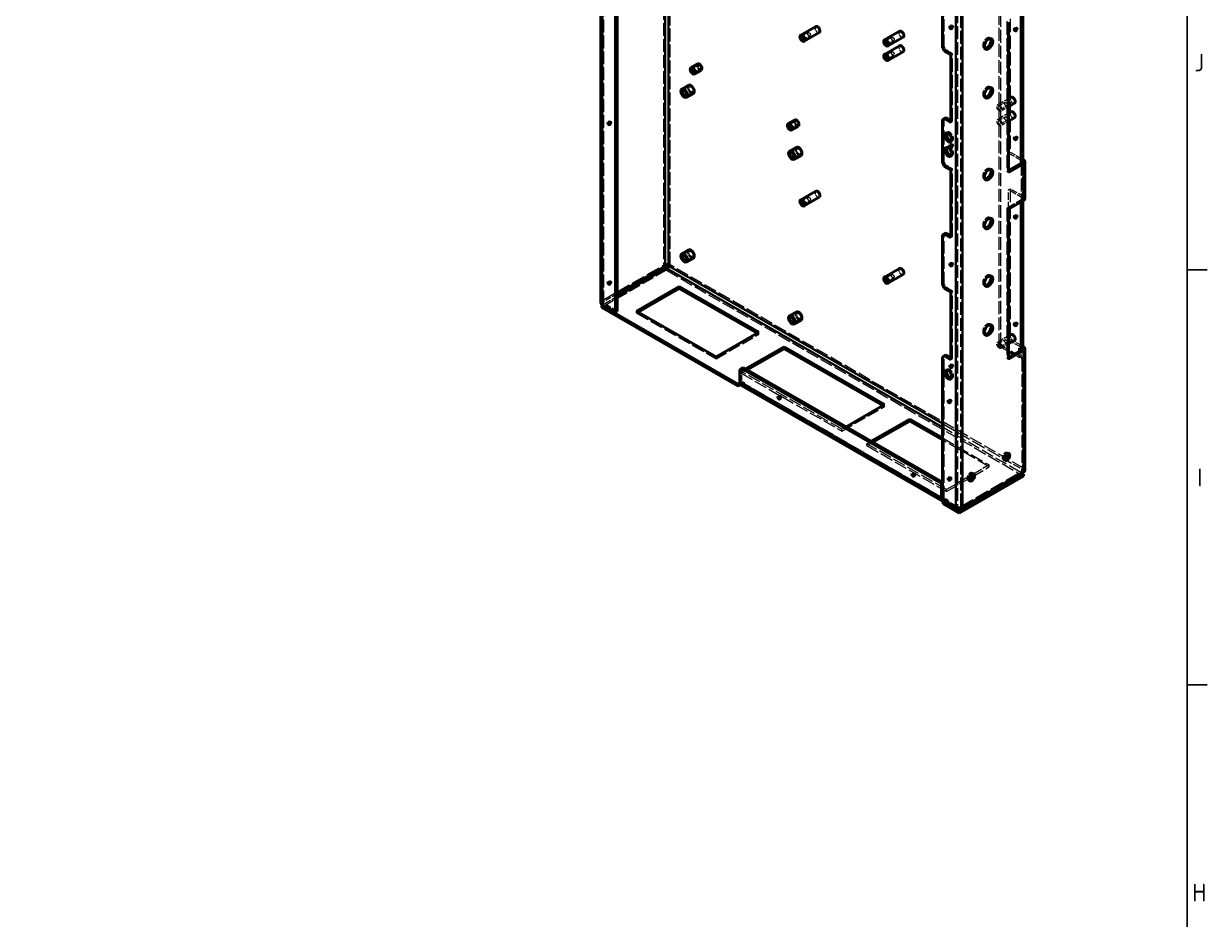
# Model space of a CAD drawing. Header units: millimetres. Extents: x 0 to 2378, y 0 to 1682.
# Drawn here: x 1945.2 to 2344.8, y 1042.2 to 1344.7 of the extents above; entities that cross this region are included whole.
import ezdxf

# ---------------------------------------------------------------- set-up
doc = ezdxf.new("R2010")
doc.units = ezdxf.units.MM
doc.header["$LTSCALE"] = 2
doc.linetypes.add('DASHED', pattern=[0.2067, 0.1654, -0.0413])
doc.layers.get('0').update_dxf_attribs({"color": 3, "lineweight": 25})
for name, color, linetype, lineweight in [('가려진 것(ISO)', 2, 'DASHED', 18), ('가려진 좁은 것(ISO)', 2, 'DASHED', 18), ('가시적인 것(ISO)', 3, 'Continuous', 40), ('가시적인 좁은 것(ISO)', 3, 'Continuous', 35), ('경계(ISO)', 7, 'Continuous', 25)]:
    doc.layers.add(name, color=color, linetype=linetype, lineweight=lineweight)
doc.styles.add('문자 텍스트_M2B', font='isocp.shx')

# ---------------------------------------------------------------- blocks, each defined once
blk = doc.blocks.new('경계 Default Border')
at = {"layer": '경계(ISO)'}
for p, q in [((1169, 630.75), (1172.4, 630.75)), ((1169, 560.67), (1172.4, 560.67))]:
    blk.add_line(p, q, dxfattribs=at)
at = {"layer": '경계(ISO)', "flags": 128}
blk.add_lwpolyline([(20, 20), (20, 821), (1169, 821), (1169, 20), (20, 20)], dxfattribs=at)
at = {"layer": '경계(ISO)', "color": 2, "char_height": 3, "attachment_point": 7, "style": '문자 텍스트_M2B'}
for s, insert in [('J', (1170.23, 664.26)), ('I', (1170.71, 594.21)), ('H', (1169.88, 524.12))]:
    blk.add_mtext(s, dxfattribs=dict(at, insert=insert))

msp = doc.modelspace()

# ---------------------------------------------------------------- linework, layer by layer
at = {"layer": '가려진 것(ISO)', "ltscale": 13.041357}
msp.add_line((2140.8275, 1250.5187), (2140.8275, 1537.0153), dxfattribs=at)
at = {"layer": '가려진 것(ISO)', "ltscale": 13.010574}
msp.add_line((2275.1292, 1236.0342), (2275.1292, 1482.2793), dxfattribs=at)
at = {"layer": '가려진 것(ISO)', "ltscale": 13.13595}
msp.add_line((2274.5636, 1235.7084), (2274.5636, 1475.4473), dxfattribs=at)
at = {"layer": '가려진 것(ISO)', "ltscale": 12.578616}
for p, q in [((2255.8959, 1336.8102), (2255.8959, 1353.8152)), ((2255.8959, 1256.6906), (2255.8959, 1273.6956))]:
    msp.add_line(p, q, dxfattribs=at)
at = {"layer": '가려진 것(ISO)', "ltscale": 13.634165}
for p, q in [((2278.2405, 1351.9668), (2278.2405, 1301.2788)), ((2277.1091, 1345.4516), (2277.1091, 1294.7637)), ((2278.2405, 1288.8521), (2278.2405, 1238.1642)), ((2277.1091, 1282.337), (2277.1091, 1231.6491))]:
    msp.add_line(p, q, dxfattribs=at)
at = {"layer": '가려진 것(ISO)', "ltscale": 0.761779}
for p, q in [((2258.4789, 1344.1101), (2257.9133, 1343.7844)), ((2258.9698, 1343.2578), (2258.4041, 1342.932)), ((2279.6921, 1343.0817), (2280.2578, 1343.4075)), ((2271.3614, 1339.8664), (2271.9271, 1339.5407)), ((2280.183, 1342.2294), (2280.7487, 1342.5551)), ((2255.3302, 1336.4845), (2255.8959, 1336.8102)), ((2256.4616, 1335.8304), (2255.8959, 1335.5047)), ((2269.3653, 1336.4001), (2269.931, 1336.0744)), ((2258.1587, 1334.2017), (2258.7244, 1334.5274)), ((2271.3614, 1323.352), (2271.9271, 1323.0262)), ((2269.3653, 1319.8857), (2269.931, 1319.5599)), ((2143.0791, 1311.723), (2142.5134, 1311.3973)), ((2143.57, 1310.8707), (2143.0043, 1310.5449)), ((2255.8959, 1312.6108), (2255.3302, 1312.2851)), ((2258.1587, 1311.9619), (2258.7244, 1311.6361)), ((2258.1587, 1311.3103), (2258.7244, 1311.6361)), ((2257.0275, 1308.0386), (2256.4618, 1307.7128)), ((2257.0275, 1303.1333), (2256.4618, 1302.8076)), ((2258.4789, 1304.0503), (2257.9133, 1303.7246)), ((2258.7242, 1305.0922), (2258.1585, 1304.7665)), ((2258.9698, 1303.1979), (2258.4041, 1302.8722)), ((2279.6921, 1306.2921), (2280.2578, 1306.6179)), ((2280.183, 1305.4397), (2280.7487, 1305.7655)), ((2258.7242, 1300.1869), (2258.1585, 1299.8612)), ((2277.6748, 1300.9531), (2278.2405, 1301.2788)), ((2255.3302, 1297.5692), (2255.8959, 1297.895)), ((2256.4616, 1296.9152), (2255.8959, 1296.5894)), ((2258.1587, 1295.2864), (2258.7244, 1295.6122)), ((2271.3614, 1295.7189), (2271.9271, 1295.3931)), ((2277.1091, 1294.7637), (2277.6748, 1295.0895)), ((2269.3653, 1292.2526), (2269.931, 1291.9268)), ((2277.1091, 1294.7637), (2277.6748, 1294.4379)), ((2277.6748, 1288.5264), (2278.2405, 1288.8521)), ((2271.3614, 1279.2044), (2271.9271, 1278.8787)), ((2277.6748, 1282.0112), (2277.1091, 1282.337)), ((2279.6921, 1279.8036), (2280.2578, 1280.1293)), ((2280.183, 1278.9512), (2280.7487, 1279.277)), ((2269.3653, 1275.7381), (2269.931, 1275.4124)), ((2255.8959, 1273.6956), (2255.3302, 1273.3698)), ((2258.1587, 1273.0466), (2258.7244, 1272.7209)), ((2258.1587, 1272.3951), (2258.7244, 1272.7209)), ((2161.7093, 1262.9262), (2161.1436, 1263.2519)), ((2161.7093, 1262.7346), (2161.1436, 1263.0603)), ((2162.8407, 1262.9262), (2163.4064, 1263.2519)), ((2258.4789, 1263.9905), (2257.9133, 1263.6648)), ((2258.9698, 1263.1381), (2258.4041, 1262.8124)), ((2162.1093, 1262.0418), (2162.1093, 1261.3877)), ((2162.275, 1261.9464), (2162.275, 1261.2923)), ((2271.3614, 1259.7468), (2271.9271, 1259.4211)), ((2143.0791, 1257.7649), (2142.5134, 1257.4392)), ((2143.57, 1256.9125), (2143.0043, 1256.5868)), ((2255.3302, 1256.3649), (2255.8959, 1256.6906)), ((2256.4616, 1255.7108), (2255.8959, 1255.3851)), ((2269.3653, 1256.2805), (2269.931, 1255.9547)), ((2258.1587, 1254.082), (2258.7244, 1254.4078)), ((2152.0927, 1246.959), (2152.0927, 1247.6131)), ((2271.3614, 1243.2324), (2271.9271, 1242.9066)), ((2279.6921, 1243.5045), (2280.2578, 1243.8303)), ((2280.183, 1242.6521), (2280.7487, 1242.9779)), ((2193.3877, 1239.7924), (2193.3877, 1240.4464)), ((2269.3653, 1239.766), (2269.931, 1239.4403)), ((2275.1292, 1236.0342), (2274.5636, 1235.7084)), ((2277.6748, 1237.8384), (2278.2405, 1238.1642)), ((2281.3518, 1235.0695), (2281.9175, 1235.3953)), ((2281.9175, 1235.3953), (2282.4832, 1235.0695)), ((2178.9627, 1231.4856), (2178.9627, 1232.1396)), ((2255.8959, 1232.4912), (2255.3302, 1232.1655)), ((2258.1587, 1231.8422), (2258.7244, 1231.5165)), ((2258.1587, 1231.1907), (2258.7244, 1231.5165)), ((2277.6748, 1231.9748), (2277.1091, 1231.6491)), ((2277.1091, 1231.6491), (2277.6748, 1231.3233)), ((2281.9175, 1232.1251), (2281.3518, 1231.7993)), ((2282.766, 1231.6364), (2282.2003, 1231.9622)), ((2282.2003, 1231.3107), (2282.766, 1231.6364)), ((2187.5652, 1228.1833), (2186.9995, 1227.8575)), ((2187.448, 1226.5992), (2187.448, 1227.2533)), ((2257.0275, 1227.919), (2256.4618, 1227.5932)), ((2258.4789, 1229.6535), (2257.9133, 1229.3278)), ((2258.9698, 1228.8012), (2258.4041, 1228.4754)), ((2187.848, 1223.7654), (2187.848, 1223.1113)), ((2187.848, 1223.7654), (2188.4137, 1223.4396)), ((2188.4137, 1222.7856), (2187.848, 1223.1113)), ((2188.4137, 1223.4396), (2188.4137, 1222.7856)), ((2258.7242, 1224.9726), (2258.1585, 1224.6468)), ((2200.4962, 1219.0595), (2199.9305, 1218.7338)), ((2200.987, 1218.2072), (2200.4213, 1217.8814)), ((2235.8141, 1215.3606), (2235.8141, 1216.0147)), ((2257.9133, 1217.7978), (2257.3476, 1217.4721)), ((2258.4041, 1216.9455), (2257.8384, 1216.6197)), ((2221.3891, 1207.0539), (2221.3891, 1207.7079)), ((2229.8744, 1202.1675), (2229.8744, 1202.8215)), ((2277.2421, 1199.8346), (2277.8078, 1199.5089)), ((2271.1694, 1195.0009), (2271.1694, 1195.6549)), ((2275.8448, 1197.4082), (2276.4105, 1197.0824)), ((2245.751, 1192.999), (2245.1853, 1192.6733)), ((2246.2419, 1192.1466), (2245.6762, 1191.8209)), ((2257.9133, 1191.6363), (2257.3476, 1191.3106)), ((2265.3627, 1192.9937), (2265.9284, 1192.668)), ((2281.6346, 1193.2117), (2281.6346, 1192.5577)), ((2282.2003, 1194.1915), (2282.766, 1194.5173)), ((2256.7445, 1186.6941), (2256.7445, 1187.3481)), ((2258.4041, 1190.784), (2257.8384, 1190.4582)), ((2263.9654, 1190.5673), (2264.5311, 1190.2416)), ((2255.8959, 1184.2559), (2255.3302, 1183.9302)), ((2256.4616, 1184.2534), (2256.4616, 1183.5994)), ((2256.4616, 1184.2534), (2257.0273, 1183.9277)), ((2257.0273, 1183.2736), (2256.4616, 1183.5994)), ((2257.0273, 1183.9277), (2257.0273, 1183.2736))]:
    msp.add_line(p, q, dxfattribs=at)
at = {"layer": '가려진 것(ISO)', "ltscale": 3.047415}
for p, q in [((2210.0347, 1341.6007), (2207.7719, 1340.2977)), ((2210.6818, 1340.4769), (2208.4191, 1339.1739)), ((2238.319, 1340.0287), (2236.0562, 1338.7257)), ((2238.9661, 1338.9049), (2236.7034, 1337.6019)), ((2238.319, 1335.1234), (2236.0562, 1333.8204)), ((2258.7244, 1334.5274), (2256.4616, 1335.8304)), ((2238.9661, 1333.9996), (2236.7034, 1332.6966)), ((2172.9823, 1330.5503), (2170.7195, 1329.2472)), ((2173.6294, 1329.4265), (2171.3667, 1328.1235)), ((2169.9584, 1323.3291), (2167.6957, 1322.0261)), ((2170.9399, 1321.6247), (2168.6772, 1320.3217)), ((2276.5027, 1318.0401), (2274.24, 1316.7371)), ((2277.1499, 1316.9164), (2274.8871, 1315.6133)), ((2205.792, 1311.6564), (2203.5293, 1310.3534)), ((2276.5027, 1313.1349), (2274.24, 1311.8318)), ((2277.1499, 1312.0111), (2274.8871, 1310.7081)), ((2206.4392, 1310.5326), (2204.1764, 1309.2296)), ((2206.332, 1302.383), (2204.0692, 1301.0799)), ((2207.3135, 1300.6786), (2205.0507, 1299.3755)), ((2258.7244, 1295.6122), (2256.4616, 1296.9152)), ((2210.0347, 1286.0075), (2207.7719, 1284.7045)), ((2210.6818, 1284.8837), (2208.4191, 1283.5807)), ((2169.9584, 1267.7359), (2167.6957, 1266.4329)), ((2170.9399, 1266.0315), (2168.6772, 1264.7285)), ((2238.319, 1259.9091), (2236.0562, 1258.6061)), ((2238.9661, 1258.7853), (2236.7034, 1257.4823)), ((2258.7244, 1254.4078), (2256.4616, 1255.7108)), ((2206.332, 1246.7898), (2204.0692, 1245.4867)), ((2207.3135, 1245.0854), (2205.0507, 1243.7823)), ((2276.5027, 1237.9205), (2274.24, 1236.6175)), ((2277.1499, 1236.7967), (2274.8871, 1235.4937))]:
    msp.add_line(p, q, dxfattribs=at)
at = {"layer": '가려진 것(ISO)', "ltscale": 1.077359}
for p, q in [((2255.8959, 1336.8102), (2256.4616, 1335.8304)), ((2256.4616, 1312.9391), (2255.8959, 1312.6108)), ((2255.8959, 1297.895), (2256.4616, 1296.9152)), ((2256.4616, 1274.0239), (2255.8959, 1273.6956)), ((2255.8959, 1256.6906), (2256.4616, 1255.7108)), ((2256.4616, 1232.8195), (2255.8959, 1232.4912)), ((2188.1308, 1228.5116), (2187.5652, 1228.1833))]:
    msp.add_line(p, q, dxfattribs=at)
at = {"layer": '가려진 것(ISO)', "ltscale": 13.546203}
for p, q in [((2258.7244, 1311.6361), (2258.7244, 1334.5274)), ((2258.7244, 1272.7209), (2258.7244, 1295.6122)), ((2258.7244, 1231.5165), (2258.7244, 1254.4078)), ((2255.3302, 1204.7761), (2271.1694, 1195.6549)), ((2271.1694, 1195.0009), (2255.3302, 1204.122))]:
    msp.add_line(p, q, dxfattribs=at)
at = {"layer": '가려진 것(ISO)', "ltscale": 4.983321}
for p, q in [((2277.6748, 1319.3286), (2273.9747, 1317.1978)), ((2277.6748, 1314.4233), (2273.9747, 1312.2925)), ((2277.6748, 1239.2089), (2273.9747, 1237.0782))]:
    msp.add_line(p, q, dxfattribs=at)
at = {"layer": '가려진 것(ISO)', "ltscale": 3.397145}
for p, q in [((2277.6748, 1316.6052), (2275.1524, 1315.1527)), ((2277.6748, 1311.6999), (2275.1524, 1310.2474)), ((2277.6748, 1236.4856), (2275.1524, 1235.033))]:
    msp.add_line(p, q, dxfattribs=at)
at = {"layer": '가려진 것(ISO)', "ltscale": 14.513788}
msp.add_line((2255.8959, 1297.895), (2255.8959, 1312.6108), dxfattribs=at)
at = {"layer": '가려진 것(ISO)', "ltscale": 6.475868}
for p, q in [((2277.6748, 1300.9531), (2282.4832, 1298.1841)), ((2282.4832, 1285.7574), (2277.6748, 1288.5264))]:
    msp.add_line(p, q, dxfattribs=at)
at = {"layer": '가려진 것(ISO)', "ltscale": 5.71399}
for p, q in [((2278.2405, 1301.2788), (2282.4832, 1298.8357)), ((2277.6748, 1237.8384), (2281.9175, 1235.3953)), ((2278.2405, 1238.1642), (2282.4832, 1235.721))]:
    msp.add_line(p, q, dxfattribs=at)
at = {"layer": '가려진 것(ISO)', "ltscale": 12.898655}
msp.add_line((2281.9175, 1297.5326), (2281.9175, 1284.4544), dxfattribs=at)
at = {"layer": '가려진 것(ISO)', "ltscale": 12.020892}
msp.add_line((2282.4074, 1297.902), (2282.4074, 1285.7138), dxfattribs=at)
at = {"layer": '가려진 것(ISO)', "ltscale": 12.256087}
msp.add_line((2282.4346, 1298.0213), (2282.4346, 1285.5946), dxfattribs=at)
at = {"layer": '가려진 것(ISO)', "ltscale": 7.589278}
msp.add_line((2277.6748, 1282.0112), (2277.6748, 1288.5264), dxfattribs=at)
at = {"layer": '가려진 것(ISO)', "ltscale": 6.094929}
for p, q in [((2282.766, 1286.2461), (2278.2405, 1288.8521)), ((2145.5873, 1253.4505), (2141.0618, 1250.8445)), ((2145.5873, 1247.5869), (2141.0618, 1250.193)), ((2255.6131, 1189.6511), (2255.6131, 1184.4188)), ((2255.8959, 1184.2559), (2260.4214, 1181.6499))]:
    msp.add_line(p, q, dxfattribs=at)
at = {"layer": '가려진 것(ISO)', "ltscale": 6.856808}
msp.add_line((2282.2003, 1285.2688), (2277.1091, 1282.337), dxfattribs=at)
at = {"layer": '가려진 것(ISO)', "ltscale": 0.101972}
msp.add_line((2282.4074, 1285.7138), (2282.4832, 1285.7574), dxfattribs=at)
at = {"layer": '가려진 것(ISO)', "ltscale": 1.138307}
msp.add_line((2282.4832, 1285.7574), (2282.4832, 1284.7802), dxfattribs=at)
at = {"layer": '가려진 것(ISO)', "ltscale": 14.126754}
for p, q in [((2140.4961, 1251.1702), (2161.1436, 1263.0603)), ((2261.5528, 1181.6499), (2282.2003, 1193.54))]:
    msp.add_line(p, q, dxfattribs=at)
at = {"layer": '가려진 것(ISO)', "ltscale": 0.223049}
for p, q in [((2161.1436, 1263.0603), (2161.1436, 1263.2519)), ((2162.275, 1261.2923), (2162.1093, 1261.3877))]:
    msp.add_line(p, q, dxfattribs=at)
at = {"layer": '가려진 것(ISO)', "ltscale": 12.417352}
for p, q in [((2162.1093, 1261.3877), (2140.3304, 1248.8461)), ((2282.4346, 1231.6364), (2282.4346, 1193.8658))]:
    msp.add_line(p, q, dxfattribs=at)
at = {"layer": '가려진 것(ISO)', "ltscale": 6.53914}
msp.add_line((2145.5873, 1252.5274), (2140.732, 1249.7314), dxfattribs=at)
at = {"layer": '가려진 것(ISO)', "ltscale": 0.764731}
for p, q in [((2152.6605, 1247.2861), (2152.0927, 1246.959)), ((2193.3877, 1239.7924), (2192.8198, 1240.1194)), ((2235.8141, 1215.3606), (2235.2462, 1215.6877))]:
    msp.add_line(p, q, dxfattribs=at)
at = {"layer": '가려진 것(ISO)', "ltscale": 13.131522}
for p, q in [((2152.0927, 1246.959), (2178.9627, 1231.4856)), ((2256.7445, 1187.3481), (2229.8744, 1202.8215)), ((2229.8744, 1202.1675), (2256.7445, 1186.6941))]:
    msp.add_line(p, q, dxfattribs=at)
at = {"layer": '가려진 것(ISO)', "ltscale": 12.33672}
for p, q in [((2178.9627, 1231.4856), (2193.3877, 1239.7924)), ((2221.3891, 1207.0539), (2235.8141, 1215.3606)), ((2256.7445, 1186.6941), (2271.1694, 1195.0009))]:
    msp.add_line(p, q, dxfattribs=at)
at = {"layer": '가려진 것(ISO)', "ltscale": 4.190233}
msp.add_line((2277.6748, 1233.9167), (2274.5636, 1235.7084), dxfattribs=at)
at = {"layer": '가려진 것(ISO)', "ltscale": 11.611031}
msp.add_line((2281.9175, 1232.1251), (2275.1292, 1236.0342), dxfattribs=at)
at = {"layer": '가려진 것(ISO)', "ltscale": 12.974447}
msp.add_line((2255.8959, 1184.2559), (2255.8959, 1232.4912), dxfattribs=at)
at = {"layer": '가려진 것(ISO)', "ltscale": 2.681236}
msp.add_line((2281.3518, 1231.7993), (2279.3609, 1232.9458), dxfattribs=at)
at = {"layer": '가려진 것(ISO)', "ltscale": 2.670887}
for p, q in [((2281.3518, 1231.7993), (2281.3518, 1234.0922)), ((2281.9175, 1232.1251), (2281.9175, 1234.418))]:
    msp.add_line(p, q, dxfattribs=at)
at = {"layer": '가려진 것(ISO)', "ltscale": 0.758838}
msp.add_line((2282.766, 1234.9066), (2282.766, 1234.2551), dxfattribs=at)
at = {"layer": '가려진 것(ISO)', "ltscale": 1.931167}
for p, q in [((2187.448, 1227.2533), (2188.8819, 1228.079)), ((2222.8231, 1208.5336), (2221.3891, 1207.7079)), ((2229.8744, 1202.8215), (2231.3083, 1203.6473))]:
    msp.add_line(p, q, dxfattribs=at)
at = {"layer": '가려진 것(ISO)', "ltscale": 2.695997}
for p, q in [((2189.4498, 1227.752), (2187.448, 1226.5992)), ((2231.8762, 1203.3203), (2229.8744, 1202.1675))]:
    msp.add_line(p, q, dxfattribs=at)
at = {"layer": '가려진 것(ISO)', "ltscale": 12.901145}
for p, q in [((2221.3891, 1207.7079), (2187.448, 1227.2533)), ((2187.448, 1226.5992), (2221.3891, 1207.0539))]:
    msp.add_line(p, q, dxfattribs=at)
at = {"layer": '가려진 것(ISO)', "ltscale": 5.33305}
msp.add_line((2187.5652, 1228.1833), (2187.5652, 1223.605), dxfattribs=at)
at = {"layer": '가려진 것(ISO)', "ltscale": 1.142715}
msp.add_line((2186.9995, 1223.2767), (2187.848, 1223.7654), dxfattribs=at)
at = {"layer": '가려진 것(ISO)', "ltscale": 0.936871}
msp.add_line((2187.848, 1223.1113), (2187.1523, 1222.7107), dxfattribs=at)
at = {"layer": '가려진 것(ISO)', "ltscale": 12.932633}
msp.add_line((2255.7796, 1184.0513), (2187.7316, 1223.2375), dxfattribs=at)
at = {"layer": '가려진 것(ISO)', "ltscale": 0.380839}
for p, q in [((2188.4137, 1223.4396), (2188.1308, 1223.2767)), ((2188.1308, 1222.6227), (2188.4137, 1222.7856)), ((2255.3302, 1189.814), (2255.6131, 1189.6511)), ((2255.6131, 1189.6511), (2255.3302, 1189.4882)), ((2256.1788, 1184.0905), (2256.4616, 1184.2534)), ((2256.4616, 1183.5994), (2256.1788, 1183.4365))]:
    msp.add_line(p, q, dxfattribs=at)
at = {"layer": '가려진 것(ISO)', "ltscale": 7.436602}
msp.add_line((2271.1694, 1195.6549), (2265.6478, 1192.4752), dxfattribs=at)
at = {"layer": '가려진 것(ISO)', "ltscale": 13.274146}
msp.add_line((2264.505, 1191.8171), (2256.7445, 1187.3481), dxfattribs=at)
at = {"layer": '가려진 것(ISO)', "ltscale": 0.758826}
msp.add_line((2282.1981, 1192.8872), (2281.6346, 1193.2117), dxfattribs=at)
at = {"layer": '가려진 것(ISO)', "ltscale": 1.523657}
msp.add_line((2281.6346, 1192.5577), (2282.766, 1191.9062), dxfattribs=at)
at = {"layer": '가려진 것(ISO)', "ltscale": 1.904597}
msp.add_line((2255.6131, 1182.4592), (2257.0273, 1183.2736), dxfattribs=at)
at = {"layer": '가려진 것(ISO)', "ltscale": 1.139766}
msp.add_line((2257.0273, 1183.9277), (2256.181, 1183.4403), dxfattribs=at)
at = {"layer": '가려진 것(ISO)', "ltscale": 3.530331}
for centre in [(2213.1867, 1342.6676), (2241.471, 1341.0956), (2241.471, 1336.1903), (2173.3059, 1329.9884), (2279.089, 1318.7813), (2279.089, 1313.876), (2206.1156, 1311.0945), (2213.1867, 1287.0744), (2241.471, 1260.976), (2279.089, 1238.6617)]:
    msp.add_ellipse(centre, major_axis=(0.5889, -1.0226), ratio=0.57809312, start_param=3.14159265, end_param=6.28318531, dxfattribs=at)
at = {"layer": '가려진 것(ISO)', "ltscale": 2.942724}
for centre in [(2258.7244, 1343.6839), (2280.5033, 1342.9813), (2143.3245, 1311.2968), (2258.7244, 1303.6241), (2280.5033, 1306.1917), (2280.5033, 1279.7032), (2258.7244, 1263.5643), (2143.3245, 1257.3387), (2280.5033, 1243.4041), (2258.7244, 1229.2273), (2200.7416, 1218.6334), (2258.1587, 1217.3717), (2245.9964, 1192.5728), (2258.1587, 1191.2101)]:
    msp.add_ellipse(centre, major_axis=(-0.2454, 0.4262), ratio=0.57809312, dxfattribs=at)
at = {"layer": '가려진 것(ISO)', "ltscale": 3.879783}
for centre in [(2210.3583, 1341.0388), (2238.6425, 1339.4668), (2238.6425, 1334.5615), (2173.3059, 1329.9884), (2274.5636, 1316.1752), (2276.8263, 1317.4783), (2206.1156, 1311.0945), (2274.5636, 1311.2699), (2276.8263, 1312.573), (2210.3583, 1285.4456), (2238.6425, 1259.3472), (2274.5636, 1236.0556), (2276.8263, 1237.3586)]:
    msp.add_ellipse(centre, major_axis=(-0.3236, 0.5619), ratio=0.57809312, dxfattribs=at)
at = {"layer": '가려진 것(ISO)', "ltscale": 7.073884}
for centre in [(2270.3633, 1338.1333), (2270.3633, 1321.6188), (2270.3633, 1293.9857), (2270.3633, 1277.4713), (2270.3633, 1258.0137), (2270.3633, 1241.4992)]:
    msp.add_ellipse(centre, major_axis=(0.9981, 1.7332), ratio=0.57809312, start_param=5.99699728, end_param=9.71096599, dxfattribs=at)
at = {"layer": '가려진 것(ISO)', "ltscale": 4.727087}
for centre in [(2170.4492, 1322.4769), (2206.8227, 1301.5308), (2170.4492, 1266.8837), (2206.8227, 1245.9376)]:
    msp.add_ellipse(centre, major_axis=(0.7885, -1.3692), ratio=0.57809312, start_param=3.14159265, end_param=6.28318531, dxfattribs=at)
at = {"layer": '가려진 것(ISO)', "ltscale": 5.88435}
for centre in [(2170.4492, 1322.4769), (2206.8227, 1301.5308), (2170.4492, 1266.8837), (2206.8227, 1245.9376)]:
    msp.add_ellipse(centre, major_axis=(-0.4907, 0.8522), ratio=0.57809312, dxfattribs=at)
at = {"layer": '가려진 것(ISO)', "ltscale": 7.060761}
for centre in [(2274.5636, 1316.1752), (2274.5636, 1311.2699), (2274.5636, 1236.0556)]:
    msp.add_ellipse(centre, major_axis=(-0.5889, 1.0226), ratio=0.57809312, dxfattribs=at)
at = {"layer": '가려진 것(ISO)', "ltscale": 6.182315}
for centre in [(2257.8758, 1306.5654), (2257.8758, 1301.6601), (2257.8758, 1226.4458)]:
    msp.add_ellipse(centre, major_axis=(0.8484, -1.4732), ratio=0.57809312, start_param=5.94464083, end_param=9.76332244, dxfattribs=at)
at = {"layer": '가려진 것(ISO)', "ltscale": 0.797737}
msp.add_ellipse((2281.6346, 1285.5946), major_axis=(0.8, 0), ratio=0.5758617, start_param=5.49778714, end_param=6.54498469, dxfattribs=at)
at = {"layer": '가려진 것(ISO)', "ltscale": 1.196656}
for centre, major_axis, ratio, start_param, end_param in [((2281.6346, 1285.5946), (1.6, 0), 0.5758617, 0, 0.78539816), ((2141.6275, 1250.5187), (-1.6, 0), 0.5758617, 5.49778714, 6.28318531), ((2141.6275, 1250.5187), (-0.8, 0), 0.5758617, 5.49778714, 7.06858347), ((2281.6346, 1231.6364), (0.8, 0), 0.5758617, 5.49778714, 7.06858347), ((2188.1308, 1223.9308), (-0.3992, -0.6933), 0.57809312, 5.49585344, 7.06664976), ((2281.6346, 1193.8658), (0.3992, 0.6933), 0.57809312, 3.92505711, 5.49585344), ((2281.6346, 1193.8658), (0.8, 0), 0.5758617, 5.49778714, 7.06858347), ((2281.6346, 1193.8658), (1.6, 0), 0.5758617, 0, 0.78539816), ((2256.1788, 1184.7446), (-0.3992, -0.6933), 0.57809312, 5.49585344, 7.06664976), ((2260.9871, 1181.9756), (0.8, 0), 0.5758617, 3.92699082, 5.49778714)]:
    msp.add_ellipse(centre, major_axis=major_axis, ratio=ratio, start_param=start_param, end_param=end_param, dxfattribs=at)
at = {"layer": '가려진 것(ISO)', "ltscale": 2.393412}
for centre, major_axis, ratio, start_param, end_param in [((2162.275, 1262.6004), (1.6, 0), 0.5758617, 0.78539816, 2.35619449), ((2162.275, 1262.6004), (-0.7985, -1.3865), 0.57809312, 0.78346445, 2.35426078), ((2281.6346, 1193.8658), (-0.7985, -1.3865), 0.57809312, 0.78346445, 2.35426078)]:
    msp.add_ellipse(centre, major_axis=major_axis, ratio=ratio, start_param=start_param, end_param=end_param, dxfattribs=at)
at = {"layer": '가려진 것(ISO)', "ltscale": 1.19371}
msp.add_ellipse((2188.1308, 1223.9308), major_axis=(-0.7985, -1.3865), ratio=0.57809312, start_param=0, end_param=0.78346445, dxfattribs=at)
at = {"layer": '가려진 것(ISO)', "ltscale": 5.295444}
for centre in [(2276.5435, 1198.6214), (2264.6641, 1191.7805)]:
    msp.add_ellipse(centre, major_axis=(0.6986, 1.2132), ratio=0.57809312, start_param=5.86808476, end_param=9.83987851, dxfattribs=at)
at = {"layer": '가려진 것(ISO)', "ltscale": 0.094584}
msp.add_ellipse((2256.1788, 1184.7446), major_axis=(0.7985, 1.3865), ratio=0.57809312, start_param=3.86291855, end_param=3.92505711, dxfattribs=at)
at = {"layer": '가려진 좁은 것(ISO)', "ltscale": 13.032638}
for p, q in [((2161.1436, 1549.5569), (2161.1436, 1263.2519)), ((2163.4064, 1263.2519), (2163.4064, 1549.5569)), ((2261.5528, 1181.6499), (2261.5528, 1467.9549))]:
    msp.add_line(p, q, dxfattribs=at)
at = {"layer": '가려진 좁은 것(ISO)', "ltscale": 13.020306}
msp.add_line((2141.0618, 1250.193), (2141.0618, 1536.2271), dxfattribs=at)
at = {"layer": '가려진 좁은 것(ISO)', "ltscale": 13.011585}
msp.add_line((2260.4214, 1467.4924), (2260.4214, 1181.6499), dxfattribs=at)
at = {"layer": '가려진 좁은 것(ISO)', "ltscale": 12.256087}
msp.add_line((2282.2003, 1297.6955), (2282.2003, 1285.2688), dxfattribs=at)
at = {"layer": '가려진 좁은 것(ISO)', "ltscale": 1.517776}
msp.add_line((2282.766, 1298.6728), (2282.766, 1297.3698), dxfattribs=at)
at = {"layer": '가려진 좁은 것(ISO)', "ltscale": 13.171653}
for p, q in [((2282.766, 1194.5173), (2163.4064, 1263.2519)), ((2162.275, 1261.2923), (2281.6346, 1192.5577))]:
    msp.add_line(p, q, dxfattribs=at)
at = {"layer": '가려진 좁은 것(ISO)', "ltscale": 0.761779}
for p, q in [((2141.0618, 1250.8445), (2140.4961, 1251.1702)), ((2140.4961, 1249.8672), (2141.0618, 1250.193)), ((2187.5652, 1223.605), (2186.9995, 1223.2793)), ((2188.1308, 1223.2767), (2188.1308, 1222.6227)), ((2282.2003, 1193.54), (2282.766, 1193.2142)), ((2260.4214, 1181.6499), (2259.8557, 1181.3241)), ((2262.1185, 1181.3241), (2261.5528, 1181.6499))]:
    msp.add_line(p, q, dxfattribs=at)
at = {"layer": '가려진 좁은 것(ISO)', "ltscale": 0.758838}
for p, q in [((2282.766, 1235.5581), (2282.766, 1234.9066)), ((2282.2003, 1231.3107), (2282.2003, 1231.9622))]:
    msp.add_line(p, q, dxfattribs=at)
at = {"layer": '가려진 좁은 것(ISO)', "ltscale": 12.417352}
msp.add_line((2282.2003, 1231.3107), (2282.2003, 1193.54), dxfattribs=at)
at = {"layer": '가려진 좁은 것(ISO)', "ltscale": 12.932633}
for p, q in [((2255.6131, 1184.4188), (2187.5652, 1223.605)), ((2188.1308, 1223.2767), (2256.1788, 1184.0905)), ((2256.1788, 1183.4365), (2188.1308, 1222.6227))]:
    msp.add_line(p, q, dxfattribs=at)
at = {"layer": '가려진 좁은 것(ISO)', "ltscale": 14.223788}
msp.add_line((2255.3302, 1209.665), (2276.1196, 1197.6932), dxfattribs=at)
at = {"layer": '가려진 좁은 것(ISO)', "ltscale": 12.855069}
msp.add_line((2281.6346, 1193.2117), (2255.3302, 1208.3594), dxfattribs=at)
at = {"layer": '가려진 좁은 것(ISO)', "ltscale": 7.651568}
msp.add_line((2276.519, 1197.4631), (2282.2003, 1194.1915), dxfattribs=at)
at = {"layer": '가려진 좁은 것(ISO)', "ltscale": 0.380839}
msp.add_line((2255.3302, 1184.2559), (2255.6131, 1184.4188), dxfattribs=at)
at = {"layer": '가려진 좁은 것(ISO)', "ltscale": 0.755897}
msp.add_line((2256.1788, 1184.0905), (2256.1788, 1183.4416), dxfattribs=at)
at = {"layer": '가려진 좁은 것(ISO)', "ltscale": 0.002841}
msp.add_line((2256.1788, 1183.439), (2256.1788, 1183.4365), dxfattribs=at)
at = {"layer": '가시적인 것(ISO)'}
for p, q in [((2140.0275, 1250.5187), (2140.0275, 1537.0153)), ((2145.0216, 1528.0629), (2145.0216, 1247.2612)), ((2145.5873, 1528.1997), (2145.5873, 1247.5869)), ((2255.3302, 1336.4845), (2255.3302, 1353.4895)), ((2281.9175, 1347.569), (2281.9175, 1297.5326)), ((2282.4832, 1347.8948), (2282.4832, 1298.1841)), ((2212.5978, 1343.6902), (2207.5067, 1340.7583)), ((2277.6748, 1294.4379), (2277.6748, 1345.1259)), ((2213.7755, 1341.645), (2208.6844, 1338.7132)), ((2240.8821, 1342.1182), (2235.7909, 1339.1864)), ((2242.0598, 1340.073), (2236.9686, 1337.1412)), ((2240.8821, 1337.2129), (2235.7909, 1334.2811)), ((2242.0598, 1335.1678), (2236.9686, 1332.2359)), ((2255.8959, 1335.5047), (2255.3302, 1336.4845)), ((2255.8959, 1335.5047), (2258.1587, 1334.2017)), ((2172.717, 1331.0109), (2170.4543, 1329.7079)), ((2258.1587, 1334.2017), (2258.1587, 1311.3103)), ((2173.8947, 1328.9658), (2171.632, 1327.6628)), ((2169.6607, 1323.8461), (2167.3979, 1322.5431)), ((2171.2376, 1321.1077), (2168.9749, 1319.8047)), ((2278.5002, 1319.8039), (2277.6748, 1319.3286)), ((2279.6779, 1317.7587), (2277.6748, 1316.6052)), ((2278.5002, 1314.8986), (2277.6748, 1314.4233)), ((2205.5268, 1312.1171), (2203.264, 1310.814)), ((2255.3302, 1312.2851), (2255.8959, 1312.6134)), ((2255.3302, 1297.5692), (2255.3302, 1312.2851)), ((2255.8959, 1312.6134), (2256.4616, 1312.9391)), ((2258.1587, 1311.3103), (2255.8959, 1312.6134)), ((2256.4616, 1312.9391), (2258.1587, 1311.9619)), ((2279.6779, 1312.8534), (2277.6748, 1311.6999)), ((2206.7045, 1310.0719), (2204.4417, 1308.7689)), ((2206.0343, 1302.9), (2203.7715, 1301.5969)), ((2207.6112, 1300.1616), (2205.3485, 1298.8585)), ((2255.8959, 1296.5894), (2255.3302, 1297.5692)), ((2255.8959, 1296.5894), (2258.1587, 1295.2864)), ((2258.1587, 1295.2864), (2258.1587, 1272.3951)), ((2277.6748, 1295.0895), (2282.2003, 1297.6955)), ((2282.766, 1297.3698), (2277.6748, 1294.4379)), ((2282.4832, 1298.1841), (2282.4074, 1298.1405)), ((2282.4074, 1298.1405), (2282.4074, 1297.902)), ((2282.4832, 1298.8357), (2282.766, 1298.6728)), ((2283.2346, 1298.0213), (2283.2346, 1285.5946)), ((2212.5978, 1288.097), (2207.5067, 1285.1651)), ((2213.7755, 1286.0518), (2208.6844, 1283.12)), ((2277.6748, 1282.0112), (2282.766, 1284.943)), ((2281.9175, 1284.4544), (2281.9175, 1234.7438)), ((2282.4832, 1284.7802), (2282.4832, 1235.0695)), ((2277.6748, 1231.3233), (2277.6748, 1282.0112)), ((2255.3302, 1273.3698), (2255.8959, 1273.6981)), ((2255.3302, 1256.3649), (2255.3302, 1273.3698)), ((2255.8959, 1273.6981), (2256.4616, 1274.0239)), ((2258.1587, 1272.3951), (2255.8959, 1273.6981)), ((2256.4616, 1274.0239), (2258.1587, 1273.0466)), ((2169.6607, 1268.2529), (2167.3979, 1266.9499)), ((2161.7093, 1262.9262), (2161.7093, 1262.7346)), ((2171.2376, 1265.5145), (2168.9749, 1264.2115)), ((2161.7093, 1262.7346), (2145.5873, 1253.4505)), ((2162.1093, 1262.0418), (2145.5873, 1252.5274)), ((2162.275, 1261.9464), (2162.1093, 1262.0418)), ((2240.8821, 1261.9986), (2235.7909, 1259.0667)), ((2242.0598, 1259.9534), (2236.9686, 1257.0216)), ((2152.0927, 1247.6131), (2166.5176, 1255.9199)), ((2166.5176, 1255.2658), (2152.6605, 1247.2861)), ((2166.5176, 1255.2658), (2166.5176, 1255.9199)), ((2166.5176, 1255.9199), (2193.3877, 1240.4464)), ((2192.8198, 1240.1194), (2166.5176, 1255.2658)), ((2255.8959, 1255.3851), (2255.3302, 1256.3649)), ((2255.8959, 1255.3851), (2258.1587, 1254.082)), ((2258.1587, 1254.082), (2258.1587, 1231.1907)), ((2140.732, 1249.7314), (2140.3304, 1249.5001)), ((2140.3304, 1249.5001), (2186.4338, 1222.951)), ((2140.3304, 1249.5001), (2140.3304, 1248.8461)), ((2140.3304, 1248.8461), (2186.4338, 1222.2969)), ((2145.0216, 1247.2612), (2140.4961, 1249.8672)), ((2145.5873, 1247.5869), (2145.0216, 1247.2612)), ((2178.9627, 1232.1396), (2152.0927, 1247.6131)), ((2206.0343, 1247.3068), (2203.7715, 1246.0037)), ((2207.6112, 1244.5684), (2205.3485, 1243.2653)), ((2193.3877, 1240.4464), (2178.9627, 1232.1396)), ((2278.5002, 1239.6842), (2277.6748, 1239.2089)), ((2188.8819, 1228.079), (2201.873, 1235.5601)), ((2201.873, 1234.906), (2201.873, 1235.5601)), ((2201.873, 1235.5601), (2235.8141, 1216.0147)), ((2279.6779, 1237.6391), (2277.6748, 1236.4856)), ((2281.3518, 1235.0695), (2281.9175, 1234.7438)), ((2281.3518, 1234.0922), (2281.3518, 1235.0695)), ((2282.4832, 1235.0695), (2281.9175, 1234.7438)), ((2282.4832, 1235.721), (2282.766, 1235.5581)), ((2282.4832, 1235.0695), (2282.766, 1234.9066)), ((2201.873, 1234.906), (2189.4498, 1227.752)), ((2235.2462, 1215.6877), (2201.873, 1234.906)), ((2255.3302, 1232.1655), (2255.8959, 1232.4937)), ((2255.3302, 1183.9302), (2255.3302, 1232.1655)), ((2255.8959, 1232.4937), (2256.4616, 1232.8195)), ((2258.1587, 1231.1907), (2255.8959, 1232.4937)), ((2256.4616, 1232.8195), (2258.1587, 1231.8422)), ((2282.766, 1234.9066), (2277.6748, 1231.9748)), ((2282.766, 1234.2551), (2277.6748, 1231.3233)), ((2279.3609, 1232.9458), (2277.6748, 1233.9167)), ((2281.9175, 1234.418), (2281.9175, 1234.7438)), ((2283.2346, 1234.9066), (2283.2346, 1193.8658)), ((2186.9995, 1227.8575), (2187.5652, 1228.1858)), ((2186.9995, 1223.2793), (2186.9995, 1227.8575)), ((2187.5652, 1228.1858), (2188.1308, 1228.5116)), ((2187.5652, 1228.1858), (2255.0474, 1189.3254)), ((2188.1308, 1228.5116), (2255.3302, 1189.814)), ((2186.4338, 1222.951), (2186.9995, 1223.2767)), ((2186.4338, 1222.2969), (2186.4338, 1222.951)), ((2187.1523, 1222.7107), (2186.4338, 1222.2969)), ((2255.3803, 1183.358), (2187.3324, 1222.5442)), ((2235.8141, 1216.0147), (2222.8231, 1208.5336)), ((2231.3083, 1203.6473), (2244.2994, 1211.1283)), ((2244.2994, 1210.4743), (2244.2994, 1211.1283)), ((2244.2994, 1211.1283), (2255.3302, 1204.7761)), ((2244.2994, 1210.4743), (2231.8762, 1203.3203)), ((2255.3302, 1204.122), (2244.2994, 1210.4743)), ((2260.9871, 1180.0186), (2282.766, 1192.5602)), ((2260.9871, 1179.3645), (2282.766, 1191.9062)), ((2282.766, 1193.2142), (2262.1185, 1181.3241)), ((2265.6478, 1192.4752), (2264.505, 1191.8171)), ((2282.766, 1192.5602), (2282.1981, 1192.8872)), ((2282.766, 1191.9062), (2282.766, 1192.5602)), ((2255.3302, 1189.4882), (2255.0474, 1189.3254)), ((2255.0474, 1189.3254), (2255.0474, 1184.0931)), ((2259.8557, 1181.3241), (2255.3302, 1183.9302)), ((2256.181, 1183.4403), (2255.6131, 1183.1133)), ((2255.6131, 1183.1133), (2255.6131, 1182.4592)), ((2255.6131, 1183.1133), (2260.9871, 1180.0186)), ((2255.6131, 1182.4592), (2260.9871, 1179.3645)), ((2260.9871, 1180.0186), (2260.9871, 1179.3645))]:
    msp.add_line(p, q, dxfattribs=at)
for centre, major_axis, ratio, start_param, end_param in [((2213.1867, 1342.6676), (-0.5889, 1.0226), 0.57809312, 3.14159263, 6.28318531), ((2241.471, 1341.0956), (-0.5889, 1.0226), 0.57809312, 3.14159265, 6.28318531), ((2270.3633, 1338.1333), (-0.9981, -1.7332), 0.57809312, 0.28618803, 2.85540462), ((2241.471, 1336.1903), (-0.5889, 1.0226), 0.57809312, 3.14159265, 6.28318531), ((2173.3059, 1329.9884), (-0.5889, 1.0226), 0.57809312, 3.14159265, 6.28318531), ((2170.4492, 1322.4769), (-0.7885, 1.3692), 0.57809312, 3.14159265, 6.28318531), ((2270.3633, 1321.6188), (-0.9981, -1.7332), 0.57809312, 0.28618803, 2.85540462), ((2279.089, 1318.7813), (-0.5889, 1.0226), 0.57809312, 3.14159265, 6.28318531), ((2279.089, 1313.876), (-0.5889, 1.0226), 0.57809312, 3.14159265, 6.28318531), ((2206.1156, 1311.0945), (-0.5889, 1.0226), 0.57809312, 3.14159265, 6.28318531), ((2257.8758, 1306.5654), (-0.8484, 1.4732), 0.57809312, 0.33854448, 2.80304817), ((2206.8227, 1301.5308), (-0.7885, 1.3692), 0.57809312, 3.14159265, 6.28318531), ((2257.8758, 1301.6601), (-0.8484, 1.4732), 0.57809312, 0.33854448, 2.80304817), ((2270.3633, 1293.9857), (-0.9981, -1.7332), 0.57809312, 0.28618803, 2.85540462), ((2281.6346, 1298.0213), (0.8, 0), 0.5758617, 5.49778714, 6.54498469), ((2281.6346, 1298.0213), (1.6, 0), 0.5758617, 5.49778714, 7.06858347), ((2213.1867, 1287.0744), (-0.5889, 1.0226), 0.57809312, 3.14159265, 6.28318531), ((2281.6346, 1285.5946), (1.6, 0), 0.5758617, 5.49778714, 6.28318531), ((2270.3633, 1277.4713), (-0.9981, -1.7332), 0.57809312, 0.28618803, 2.85540462), ((2170.4492, 1266.8837), (-0.7885, 1.3692), 0.57809312, 3.14159265, 6.28318531), ((2162.275, 1262.6004), (-0.8, 0), 0.5758617, 3.92699082, 5.49778714), ((2162.275, 1262.6004), (-0.3992, -0.6933), 0.57809312, 0.78346445, 2.35426078), ((2241.471, 1260.976), (-0.5889, 1.0226), 0.57809312, 3.14159265, 6.28318531), ((2270.3633, 1258.0137), (-0.9981, -1.7332), 0.57809312, 0.28618803, 2.85540462), ((2141.6275, 1250.5187), (-1.6, 0), 0.5758617, 0, 0.78539816), ((2206.8227, 1245.9376), (-0.7885, 1.3692), 0.57809312, 3.14159265, 6.28318531), ((2270.3633, 1241.4992), (-0.9981, -1.7332), 0.57809312, 0.28618803, 2.85540462), ((2279.089, 1238.6617), (-0.5889, 1.0226), 0.57809312, 3.14159265, 6.28318531), ((2281.6346, 1234.9066), (1.6, 0), 0.5758617, 5.49778714, 7.06858347), ((2257.8758, 1226.4458), (-0.8484, 1.4732), 0.57809312, 0.33854448, 2.80304817), ((2188.1308, 1223.9308), (-0.7985, -1.3865), 0.57809312, 5.49585344, 6.28318531), ((2276.5435, 1198.6214), (0.6986, 1.2132), 0.57809312, 3.5566932, 5.86808476), ((2264.6641, 1191.7805), (0.6986, 1.2132), 0.57809312, 3.5566932, 5.86808476), ((2281.6346, 1193.8658), (1.6, 0), 0.5758617, 5.49778714, 6.28318531), ((2256.1788, 1184.7446), (-0.7985, -1.3865), 0.57809312, 5.49585344, 7.00451121), ((2260.9871, 1181.9756), (-1.6, 0), 0.5758617, 0.78539816, 2.35619449)]:
    msp.add_ellipse(centre, major_axis=major_axis, ratio=ratio, start_param=start_param, end_param=end_param, dxfattribs=at)
for centre, major_axis in [((2258.1587, 1343.3582), (-0.2454, 0.4262)), ((2279.9376, 1342.6556), (-0.2454, 0.4262)), ((2208.0955, 1339.7358), (-0.5889, 1.0226)), ((2208.0955, 1339.7358), (-0.3236, 0.5619)), ((2236.3798, 1338.1638), (-0.5889, 1.0226)), ((2236.3798, 1338.1638), (-0.3236, 0.5619)), ((2270.929, 1337.8075), (-0.9981, -1.7332)), ((2236.3798, 1333.2585), (-0.5889, 1.0226)), ((2236.3798, 1333.2585), (-0.3236, 0.5619)), ((2171.0431, 1328.6853), (-0.5889, 1.0226)), ((2171.0431, 1328.6853), (-0.3236, 0.5619)), ((2270.929, 1321.2931), (-0.9981, -1.7332)), ((2168.1864, 1321.1739), (-0.7885, 1.3692)), ((2168.1864, 1321.1739), (-0.4907, 0.8522)), ((2142.7589, 1310.9711), (-0.2454, 0.4262)), ((2203.8529, 1309.7915), (-0.5889, 1.0226)), ((2203.8529, 1309.7915), (-0.3236, 0.5619)), ((2257.3101, 1306.2397), (-0.8484, 1.4732)), ((2257.3101, 1301.3344), (-0.8484, 1.4732)), ((2258.1587, 1303.2984), (-0.2454, 0.4262)), ((2279.9376, 1305.8659), (-0.2454, 0.4262)), ((2204.56, 1300.2277), (-0.7885, 1.3692)), ((2204.56, 1300.2277), (-0.4907, 0.8522)), ((2270.929, 1293.66), (-0.9981, -1.7332)), ((2208.0955, 1284.1426), (-0.5889, 1.0226)), ((2208.0955, 1284.1426), (-0.3236, 0.5619)), ((2270.929, 1277.1455), (-0.9981, -1.7332)), ((2279.9376, 1279.3774), (-0.2454, 0.4262)), ((2168.1864, 1265.5807), (-0.7885, 1.3692)), ((2168.1864, 1265.5807), (-0.4907, 0.8522)), ((2258.1587, 1263.2386), (-0.2454, 0.4262)), ((2236.3798, 1258.0442), (-0.5889, 1.0226)), ((2270.929, 1257.6879), (-0.9981, -1.7332)), ((2142.7589, 1257.013), (-0.2454, 0.4262)), ((2236.3798, 1258.0442), (-0.3236, 0.5619)), ((2204.56, 1244.6345), (-0.7885, 1.3692)), ((2204.56, 1244.6345), (-0.4907, 0.8522)), ((2270.929, 1241.1735), (-0.9981, -1.7332)), ((2279.9376, 1243.0783), (-0.2454, 0.4262)), ((2257.3101, 1226.12), (-0.8484, 1.4732)), ((2258.1587, 1228.9016), (-0.2454, 0.4262)), ((2200.1759, 1218.3076), (-0.2454, 0.4262)), ((2257.593, 1217.0459), (-0.2454, 0.4262)), ((2277.1091, 1198.2957), (-0.6986, -1.2132)), ((2245.4308, 1192.2471), (-0.2454, 0.4262)), ((2257.593, 1190.8844), (-0.2454, 0.4262)), ((2265.2297, 1191.4548), (-0.6986, -1.2132))]:
    msp.add_ellipse(centre, major_axis=major_axis, ratio=0.57809312, dxfattribs=at)
at = {"layer": '가시적인 좁은 것(ISO)'}
for p, q in [((2140.4961, 1535.9013), (2140.4961, 1249.8672)), ((2161.7093, 1262.9262), (2161.7093, 1518.9156)), ((2162.8407, 1518.2641), (2162.8407, 1262.9262)), ((2259.8557, 1181.3241), (2259.8557, 1467.1667)), ((2262.1185, 1467.6291), (2262.1185, 1181.3241)), ((2282.766, 1284.943), (2282.766, 1297.3698)), ((2162.8407, 1262.9262), (2255.3302, 1209.665)), ((2255.3302, 1208.3594), (2162.275, 1261.9464)), ((2282.766, 1193.2142), (2282.766, 1234.2551)), ((2186.9995, 1223.2793), (2255.0474, 1184.0931)), ((2276.1196, 1197.6932), (2276.519, 1197.4631)), ((2255.0474, 1184.0931), (2255.3302, 1184.2559)), ((2256.1788, 1183.4416), (2256.1788, 1183.439))]:
    msp.add_line(p, q, dxfattribs=at)

# ---------------------------------------------------------------- block references
at = {"xscale": 2, "yscale": 2, "zscale": 2}
msp.add_blockref('경계 Default Border', (0, 0), dxfattribs=at)

doc.saveas('drawing.dxf')
